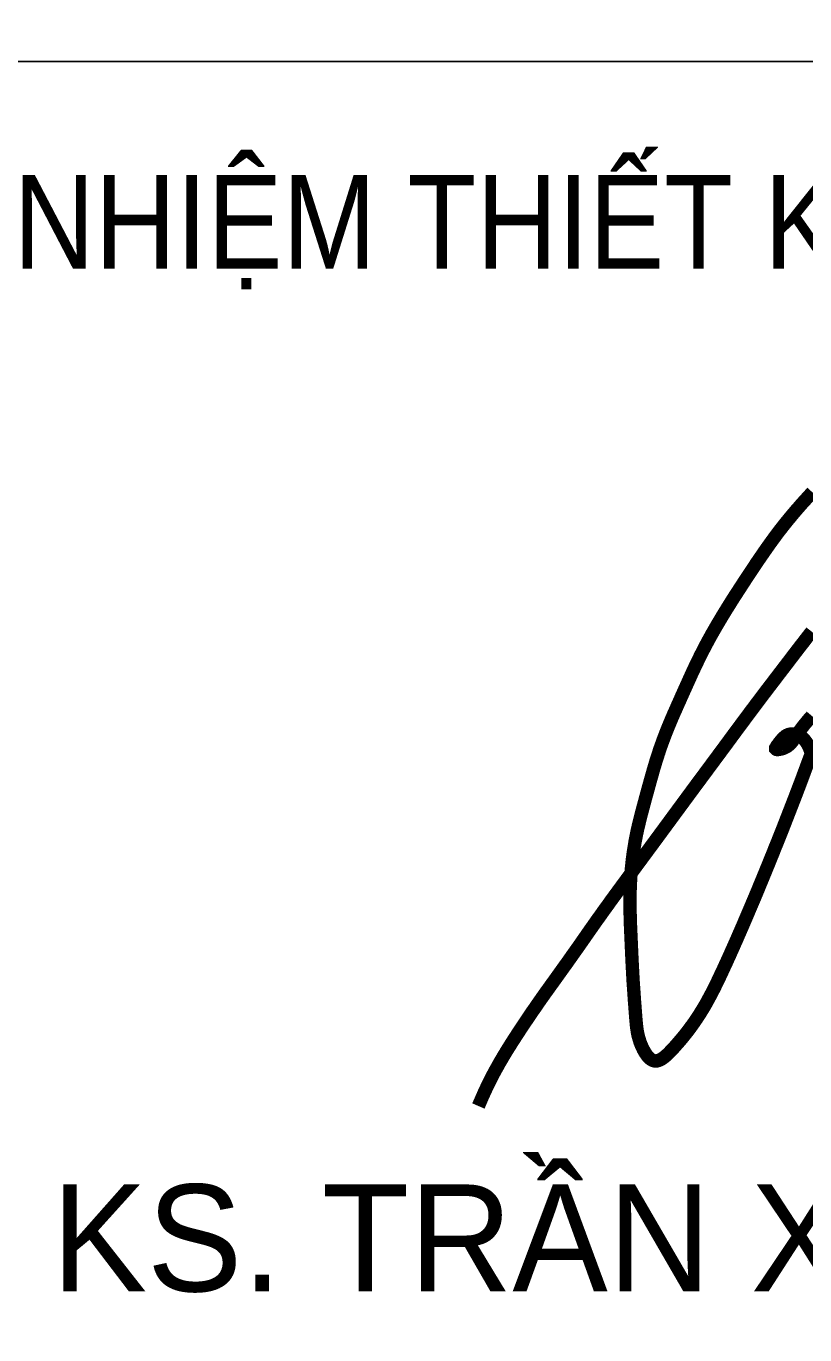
# Model space of a CAD drawing. Header units: inches. Extents: x 541671 to 837720, y 76128 to 1008472.
# Drawn here: x 618348 to 618756, y 370133 to 370819 of the extents above; entities that cross this region are included whole.
import ezdxf
from ezdxf.enums import TextEntityAlignment as Align

# ---------------------------------------------------------------- set-up
doc = ezdxf.new("R2010")
doc.units = ezdxf.units.IN
doc.header["$MEASUREMENT"] = 0
doc.layers.get('0').update_dxf_attribs({"lineweight": 18})
for name, color, linetype, lineweight in [('ISO', 153, 'Continuous', 15), ('LC Net thay', 7, 'Continuous', 25), ('LC Text1', 3, 'Continuous', 20)]:
    doc.layers.add(name, color=color, linetype=linetype, lineweight=lineweight)
doc.layers.add('Khungten_LCDI', color=7, linetype='Continuous')
doc.styles.add('Khungten', font='VHAVAN_2.TTF', dxfattribs={"width": 0.8, "height": 5000})
doc.styles.add('Title', font='VHAVAN_2.TTF', dxfattribs={"width": 0.8})
doc.styles.add('VNAVANTH', font='VHAVANB_2.TTF', dxfattribs={"width": 0.6})

# ---------------------------------------------------------------- blocks, each defined once
blk = doc.blocks.new('lcdi fix')
at = {"layer": 'ISO', "ltscale": 2, "const_width": 20}
for points in [[(38477.4, -590.6), (38476.9, -588.9), (38476.4, -587.2), (38476.2, -586.4), (38475.9, -585.6), (38475.6, -584.8), (38475.3, -584), (38475, -583.2), (38474.7, -582.4), (38474.4, -581.6), (38474.1, -580.8), (38473.8, -580), (38473.4, -579.3), (38473.1, -578.5), (38472.7, -577.7), (38472.3, -577), (38471.9, -576.3), (38471.5, -575.5), (38471.1, -574.8), (38470.7, -574.1), (38470.2, -573.4), (38469.8, -572.7), (38469.3, -572), (38468.8, -571.4), (38468.3, -570.7), (38467.8, -570.1), (38467.3, -569.4), (38466.8, -568.8), (38466.2, -568.2), (38465.6, -567.6), (38465, -567), (38464.3, -566.3), (38463.8, -565.8), (38463.1, -565.3), (38462.5, -564.7), (38461.8, -564.2), (38461.1, -563.7), (38460.4, -563.2), (38459.7, -562.8), (38458.9, -562.4), (38458.2, -562), (38457.4, -561.6), (38456.6, -561.3), (38455.8, -561), (38455.4, -560.8), (38455, -560.7), (38454.6, -560.6), (38454.1, -560.5), (38453.3, -560.3), (38452.4, -560.1), (38451.6, -560), (38450.7, -559.9), (38449.8, -559.9), (38449, -559.9), (38448.1, -559.9), (38447.2, -560), (38446.4, -560.1), (38445.6, -560.2), (38444.4, -560.4), (38444, -560.5), (38443.2, -560.7), (38442.5, -561), (38441.8, -561.3), (38441.1, -561.6), (38440.4, -561.9), (38439.7, -562.3), (38439.1, -562.7), (38438.4, -563.1), (38437.8, -563.6), (38437.2, -564.1), (38436.6, -564.6), (38436, -565.1), (38435.4, -565.7), (38434.8, -566.3), (38434.2, -566.9), (38433.6, -567.5), (38433, -568.2), (38432.4, -568.9), (38431.8, -569.6), (38431.1, -570.4), (38430.5, -571.2), (38429.9, -572), (38429.3, -572.8), (38428.6, -573.6), (38427.9, -574.5), (38427.3, -575.4), (38426.6, -576.3), (38425.9, -577.2), (38425.6, -577.6), (38425.3, -578), (38425.1, -578.5), (38424.8, -578.9), (38424.6, -579.3), (38424.4, -579.7), (38424.2, -580.1), (38424, -580.4), (38423.9, -580.8), (38423.9, -581), (38423.8, -581.1), (38423.8, -581.3), (38423.8, -581.4), (38423.8, -581.6), (38423.8, -581.7), (38423.8, -581.9), (38423.8, -582), (38423.8, -582.1), (38423.9, -582.2), (38423.9, -582.3), (38424, -582.4), (38424.1, -582.5), (38424.2, -582.6), (38424.3, -582.7), (38424.4, -582.8), (38424.5, -582.8), (38424.6, -582.9), (38424.8, -583), (38424.9, -583), (38425.1, -583.1), (38425.3, -583.1), (38425.6, -583.2), (38426, -583.2), (38426.5, -583.2), (38426.9, -583.2), (38427.4, -583.2), (38427.9, -583.1), (38428.4, -583.1), (38428.9, -583), (38429.4, -582.9), (38430, -582.8), (38431, -582.6), (38431.6, -582.5), (38431.9, -582.4), (38432.6, -582.2), (38433.1, -582.1), (38433.6, -582), (38434.1, -581.8), (38434.6, -581.6), (38435.1, -581.5), (38435.5, -581.3), (38436, -581.1), (38436.9, -580.7), (38437.7, -580.3), (38438.5, -579.9), (38439.3, -579.5), (38440.1, -579), (38440.8, -578.5), (38441.6, -578), (38442.3, -577.5), (38442.9, -577), (38443.6, -576.4), (38444.2, -575.9), (38444.8, -575.3), (38445.4, -574.7), (38446, -574.1), (38446.6, -573.5), (38447.1, -572.9), (38447.6, -572.2), (38448.1, -571.6), (38448.7, -570.9), (38449.2, -570.3), (38449.6, -569.6), (38450.1, -568.9), (38451.1, -567.5), (38452, -566.2), (38452.9, -564.8), (38454.2, -562.8), (38454.7, -562), (38455.7, -560.6), (38456.6, -559.2), (38457.6, -557.9), (38458.6, -556.5), (38459.6, -555.2), (38460.6, -553.8), (38461.6, -552.5), (38462.6, -551.1), (38463.6, -549.8), (38464.6, -548.5), (38465.7, -547.2), (38466.7, -545.8), (38468.9, -543.2), (38471, -540.6), (38473.2, -538), (38475.5, -535.5), (38477.7, -532.9)], [(38478.5, -198.3), (38476.1, -200.8), (38473.8, -203.3), (38471.5, -205.8), (38469.3, -208.3), (38467, -210.8), (38464.7, -213.3), (38462.4, -215.9), (38460.2, -218.4), (38458, -221), (38455.7, -223.5), (38453.5, -226.1), (38451.3, -228.7), (38449.1, -231.3), (38446.9, -233.9), (38444.8, -236.5), (38442.6, -239.1), (38440.5, -241.7), (38438.3, -244.4), (38436.2, -247), (38434.1, -249.7), (38432, -252.4), (38429.7, -255.3), (38427.9, -257.7), (38425.8, -260.4), (38423.8, -263.2), (38421.8, -265.9), (38419.8, -268.6), (38417.8, -271.4), (38415.8, -274.1), (38413.8, -276.9), (38411.9, -279.6), (38409.9, -282.4), (38408, -285.2), (38406, -288), (38402.2, -293.6), (38398.3, -299.2), (38394.5, -304.8), (38390.8, -310.5), (38388.1, -314.5), (38383.2, -321.8), (38379.5, -327.4), (38375.8, -333.1), (38372.1, -338.8), (38368.4, -344.5), (38364.7, -350.2), (38361, -355.9), (38357.4, -361.6), (38353.8, -367.4), (38350.4, -372.8), (38346.7, -378.9), (38343.1, -384.7), (38341.4, -387.7), (38339.6, -390.6), (38337.9, -393.5), (38336.2, -396.4), (38334.5, -399.3), (38332.8, -402.3), (38331.1, -405.2), (38329.4, -408.2), (38327.7, -411.1), (38326.1, -414.1), (38324.4, -417.1), (38322.8, -420.1), (38321.2, -423), (38319.6, -426), (38318, -429), (38315.9, -433.1), (38314.9, -435), (38313.4, -438.1), (38311.8, -441.1), (38310.3, -444.1), (38308.8, -447.2), (38307.3, -450.2), (38305.9, -453.3), (38304.4, -456.3), (38302.9, -459.4), (38301.5, -462.5), (38298.6, -468.6), (38295.8, -474.8), (38293, -481), (38290.2, -487.2), (38287.4, -493.4), (38283.3, -502.5), (38279.1, -512), (38276.3, -518.2), (38273.6, -524.4), (38270.8, -530.6), (38269.5, -533.7), (38268.1, -536.8), (38266.8, -540), (38265.5, -543.1), (38264.2, -546.2), (38262.9, -549.4), (38261.6, -552.5), (38260.4, -555.7), (38259.1, -558.8), (38257.9, -562), (38256.7, -565.1), (38255.5, -568.3), (38254, -572.4), (38253.2, -574.7), (38252, -577.9), (38250.9, -581.1), (38249.8, -584.3), (38248.8, -587.5), (38247.7, -590.7), (38246.7, -594), (38245.6, -597.2), (38244.6, -600.4), (38243.6, -603.7), (38242.7, -606.9), (38241.7, -610.2), (38240.7, -613.4), (38239.8, -616.7), (38238.9, -620), (38237, -626.5), (38235.2, -633.1), (38233.4, -639.6), (38231.6, -646.2), (38228.8, -656.4), (38226.3, -665.8), (38224.5, -672.4), (38222.8, -678.9), (38221.9, -682.2), (38221.1, -685.5), (38220.3, -688.8), (38219.5, -692.1), (38218.7, -695.4), (38217.5, -700.3), (38217.1, -702), (38216.4, -705.3), (38215.7, -708.7), (38215, -712), (38214.4, -715.3), (38213.7, -718.7), (38213.1, -722), (38212.6, -725.3), (38212, -728.7), (38211.5, -732.1), (38210.9, -735.4), (38210.4, -738.8), (38210, -742.1), (38209.5, -745.5), (38209.1, -748.9), (38208.7, -752.3), (38208.4, -755.6), (38208, -759), (38207.7, -762.4), (38207.4, -765.8), (38207, -770.5), (38206.9, -772.5), (38206.7, -775.9), (38206.5, -779.3), (38206.3, -782.7), (38206.1, -786.1), (38206, -789.5), (38205.9, -792.9), (38205.8, -796.3), (38205.8, -799.7), (38205.7, -803.1), (38205.7, -806.5), (38205.7, -809.9), (38205.7, -813.3), (38205.7, -816.7), (38205.7, -820.1), (38205.8, -823.5), (38205.8, -826.9), (38205.9, -830.3), (38206, -833.6), (38206.2, -840.4), (38206.4, -847.2), (38206.7, -854), (38207, -860.8), (38207.3, -867.6), (38207.6, -875), (38208.2, -887.9), (38208.5, -894.7), (38208.8, -901.4), (38209.2, -908.2), (38209.5, -915), (38209.9, -921.8), (38210.3, -929.3), (38210.7, -935.4), (38211.2, -942.2), (38211.7, -949.1), (38212.1, -955.9), (38212.6, -962.7), (38212.9, -966), (38213.1, -969.4), (38213.4, -972.8), (38213.7, -976.1), (38213.9, -979.4), (38214.2, -983.4), (38214.4, -986.1), (38214.7, -989.3), (38215, -992.6), (38215.2, -994.3), (38215.3, -995.9), (38215.5, -997.5), (38215.7, -999.2), (38215.9, -1000.8), (38216.2, -1002.4), (38216.4, -1004.1), (38216.7, -1005.7), (38217, -1007.4), (38217.4, -1009), (38217.7, -1010.7), (38218.1, -1012.3), (38218.6, -1014), (38219, -1015.7), (38219.5, -1017.3), (38220.1, -1019), (38220.3, -1019.9), (38220.6, -1020.7), (38220.9, -1021.6), (38221.2, -1022.4), (38221.6, -1023.3), (38221.9, -1024.1), (38222.3, -1025), (38222.6, -1025.8), (38223, -1026.7), (38223.4, -1027.6), (38223.6, -1028.1), (38224.2, -1029.3), (38224.6, -1030.2), (38225, -1031), (38225.4, -1031.9), (38225.9, -1032.8), (38226.4, -1033.6), (38226.8, -1034.5), (38227.3, -1035.3), (38227.8, -1036.2), (38228.3, -1037), (38228.8, -1037.8), (38229.4, -1038.6), (38229.9, -1039.4), (38230.4, -1040.1), (38231, -1040.9), (38231.6, -1041.6), (38232.1, -1042.3), (38232.7, -1042.9), (38233.3, -1043.6), (38233.9, -1044.2), (38234.5, -1044.8), (38235.1, -1045.4), (38235.7, -1045.9), (38236.3, -1046.4), (38237, -1046.9), (38237.6, -1047.3), (38238.3, -1047.7), (38238.6, -1047.9), (38238.9, -1048), (38239.2, -1048.2), (38239.6, -1048.4), (38239.9, -1048.5), (38240.2, -1048.6), (38240.6, -1048.7), (38240.9, -1048.9), (38241.2, -1049), (38241.6, -1049), (38241.8, -1049.1), (38242.3, -1049.2), (38242.6, -1049.2), (38242.9, -1049.3), (38243.3, -1049.3), (38243.6, -1049.3), (38244, -1049.3), (38244.3, -1049.3), (38244.7, -1049.3), (38245, -1049.3), (38245.4, -1049.2), (38245.7, -1049.2), (38246.1, -1049.1), (38246.4, -1049.1), (38247.1, -1048.9), (38247.8, -1048.7), (38248.5, -1048.5), (38249.3, -1048.2), (38250, -1047.9), (38250.7, -1047.6), (38251.4, -1047.2), (38252.2, -1046.8), (38252.9, -1046.4), (38253.6, -1045.9), (38254.3, -1045.4), (38255.1, -1044.9), (38255.8, -1044.4), (38256.5, -1043.8), (38257.3, -1043.3), (38258, -1042.7), (38258.7, -1042.1), (38259.4, -1041.4), (38260.2, -1040.8), (38260.9, -1040.1), (38261.6, -1039.5), (38262.3, -1038.8), (38263.1, -1038.1), (38263.8, -1037.4), (38265.2, -1035.9), (38266.6, -1034.4), (38268, -1033), (38269.5, -1031.4), (38270.8, -1030), (38272.2, -1028.5), (38273.5, -1027), (38274.8, -1025.5), (38276.1, -1024), (38277.4, -1022.6), (38278.7, -1021.1), (38279.9, -1019.6), (38281.2, -1018.2), (38282.4, -1016.7), (38283.6, -1015.3), (38284.8, -1013.8), (38286, -1012.4), (38287.2, -1010.9), (38288.3, -1009.5), (38289.5, -1008), (38290.6, -1006.6), (38291.7, -1005.2), (38292.8, -1003.7), (38293.9, -1002.3), (38294.9, -1000.9), (38296, -999.5), (38297, -998), (38298.1, -996.6), (38299.1, -995.2), (38300.1, -993.8), (38301.1, -992.4), (38302.1, -991), (38303.1, -989.5), (38304, -988.1), (38305, -986.7), (38305.9, -985.3), (38306.8, -983.9), (38307.8, -982.5), (38308.7, -981.1), (38310.5, -978.3), (38312.2, -975.5), (38313.9, -972.7), (38315.6, -969.9), (38317.3, -967.1), (38318.9, -964.3), (38320.5, -961.5), (38322, -958.6), (38323.6, -955.8), (38325.1, -953), (38326.6, -950.2), (38328.1, -947.4), (38329.5, -944.5), (38331, -941.7), (38332.4, -938.9), (38333.8, -936), (38335.2, -933.1), (38336.6, -930.3), (38338, -927.4), (38339.4, -924.5), (38340.7, -921.6), (38342.1, -918.7), (38343.1, -916.5), (38344.9, -912.8), (38346.2, -909.8), (38347.6, -906.8), (38349, -903.8), (38350.4, -900.8), (38351.7, -897.8), (38353.1, -894.8), (38354.5, -891.8), (38355.9, -888.7), (38357.2, -885.6), (38360, -879.5), (38362.7, -873.3), (38365.5, -867.1), (38368.2, -860.8), (38370.9, -854.6), (38373.7, -848.3), (38376.4, -841.9), (38379.1, -835.6), (38381.8, -829.3), (38384.5, -822.9), (38387.2, -816.6), (38389.9, -810.2), (38392.6, -803.9), (38394, -800.5), (38397.9, -791.2), (38400.5, -784.8), (38403.1, -778.5), (38405.7, -772.2), (38408.3, -765.9), (38410.9, -759.5), (38413.5, -753.2), (38416, -746.9), (38418.6, -740.6), (38421.1, -734.3), (38423.6, -728), (38426.2, -721.8), (38428.7, -715.5), (38433.7, -702.9), (38438.6, -690.3), (38443.5, -677.7), (38448.4, -665.1), (38453.3, -652.5), (38458.1, -639.9), (38462.9, -627.2), (38465.9, -619.1), (38472.3, -601.8), (38477.1, -589.1), (38481.8, -576.4)], [(38477.5, -406.8), (38473.3, -412.1), (38469.1, -417.5), (38465, -422.9), (38460.8, -428.2), (38452.5, -439), (38441.7, -453.2), (38427.8, -471.3), (38419.6, -482.1), (38411.3, -492.9), (38403.1, -503.7), (38399, -509.2), (38395.2, -514.2), (38390.9, -520), (38386.8, -525.4), (38378.7, -536.3), (38370.6, -547.2), (38362.5, -558.1), (38350.6, -574.3), (38314.1, -623.6), (38302.5, -639.2), (38281.8, -667.3), (38241.7, -721.8), (38233.5, -732.9), (38217.4, -754.7), (38209.3, -765.6), (38201.3, -776.6), (38194.4, -785.9), (38185.2, -798.5), (38177.2, -809.4), (38173.3, -814.9), (38169.3, -820.4), (38165.3, -825.9), (38161.4, -831.5), (38158.2, -835.9), (38153.5, -842.5), (38149.6, -848.1), (38145.7, -853.6), (38137.9, -864.8), (38130.2, -875.9), (38126.3, -881.4), (38122.3, -887), (38117.8, -893.4), (38114.5, -898.1), (38110.6, -903.6), (38106.6, -909.1), (38090.8, -931.2), (38086.8, -936.7), (38082.9, -942.2), (38078.9, -947.7), (38074.9, -953.4), (38071.1, -958.8), (38067.2, -964.4), (38063.4, -970), (38059.5, -975.5), (38055.7, -981.2), (38051.9, -986.8), (38048.1, -992.4), (38044.3, -998.1), (38040.6, -1003.7), (38037.2, -1008.9), (38033.2, -1015.1), (38029.5, -1020.8), (38027.7, -1023.7), (38025.9, -1026.6), (38024.1, -1029.4), (38022.3, -1032.3), (38020.5, -1035.2), (38018.8, -1038.1), (38017, -1041), (38015.3, -1043.9), (38013.6, -1046.9), (38011.8, -1049.8), (38010.1, -1052.7), (38008.5, -1055.7), (38007.5, -1057.5), (38005.2, -1061.6), (38003.5, -1064.6), (38001.9, -1067.6), (38000.3, -1070.6), (37998.7, -1073.6), (37997.2, -1076.6), (37995.7, -1079.6), (37994.2, -1082.7), (37992.7, -1085.7), (37990.6, -1090.1), (37989.8, -1091.9), (37988.3, -1094.9), (37987, -1098), (37985.6, -1101.1), (37984.2, -1104.2), (37981.5, -1110.5), (37978.8, -1116.7)]]:
    blk.add_lwpolyline(points, dxfattribs=at)
at = {"layer": 'Khungten_LCDI', "color": 9, "lineweight": 15}
for points in [[(36750, 446.3), (40450, 446.3), (40450, 2437.2), (36750, 2437.2)], [(36750, -1521.9), (40450, -1521.9), (40450, 446.3), (36750, 446.3)]]:
    blk.add_lwpolyline(points, close=True, dxfattribs=at)
at = {"color": 7, "style": 'Khungten', "width": 0.9}
blk.add_text('chñ nhiÖm thiÕt kÕ - chief of design', height=140, dxfattribs=at).set_placement((38565.6, 136.4), align=Align.CENTER)
at = {"color": 7, "style": 'VNAVANTH'}
blk.add_text('KS. TRÇN XU¢N LONG', height=160, dxfattribs=at).set_placement((38493.4, -1394.1), align=Align.CENTER)
at = {"color": 7, "style": 'Khungten', "width": 0.8}
for tag, p in [('REVISION', (39498.8, -10746.3)), ('NGAYHT', (39546.1, -11609.4))]:
    blk.add_attdef(tag, text='', height=200, dxfattribs=at).set_placement(p, align=Align.CENTER)
at = {"layer": 'LC Text1', "style": 'Title', "width": 1.824646}
for tag, p, p2 in [('TENBANVE1', (36912.7, -8885.8), (40339.1, -8885.8)), ('TENBANVE2', (36912.7, -9562.5), (40339.1, -9562.5))]:
    blk.add_attdef(tag, text='', height=250, dxfattribs=at).set_placement(p, p2, align=Align.FIT)
at = {"layer": 'LC Text1', "style": 'Title', "width": 0.7}
blk.add_attdef('SOBANVE', text='', height=250, dxfattribs=at).set_placement((39562, -13896.2), align=Align.CENTER)

msp = doc.modelspace()

# ---------------------------------------------------------------- block references
at = {"layer": 'LC Net thay', "xscale": 0.3500000090783435, "yscale": 0.3500000090783435, "zscale": 0.3500000090783435}
msp.add_blockref('lcdi fix', (605292.03, 370643.9), dxfattribs=at)

doc.saveas('drawing.dxf')
